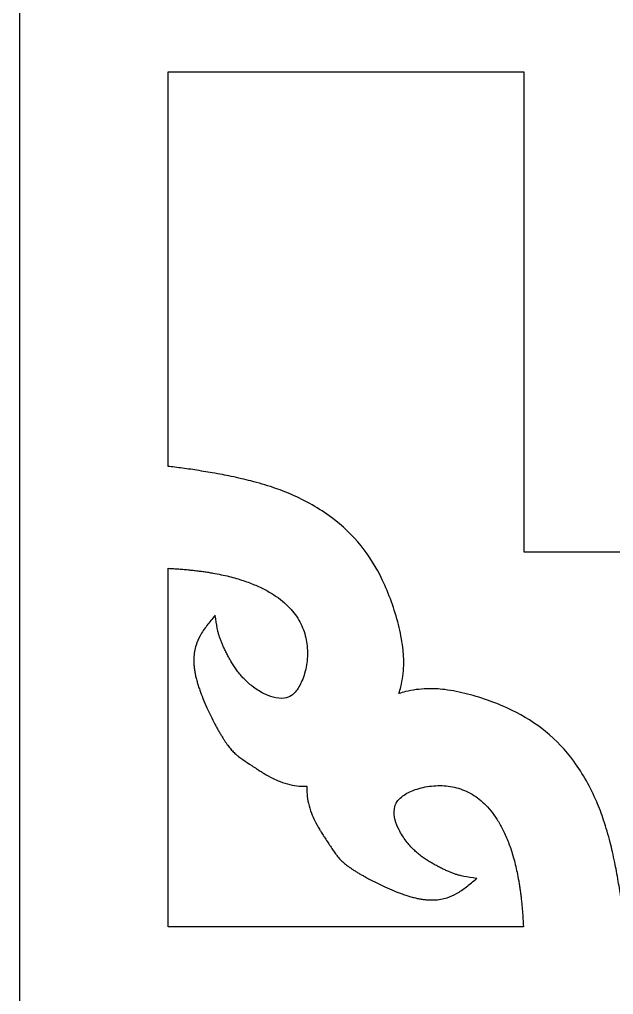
# Model space of a CAD drawing. Header units: centimetres. Extents: x -10 to 9.2, y -12 to 12.7.
# Drawn here: x -10.011 to -8.161, y -2.689 to 0.348 of the extents above; entities that cross this region are included whole.
import ezdxf

# ---------------------------------------------------------------- set-up
doc = ezdxf.new("R2010")
doc.units = ezdxf.units.CM
doc.header["$MEASUREMENT"] = 0
doc.layers.add('layer 1', color=7, linetype='Continuous')

msp = doc.modelspace()

# ---------------------------------------------------------------- linework, layer by layer
at = {"layer": 'layer 1', "color": 177}
for points, knots in [([(-0.8125, 12.67695), (-0.8125, 4.45748), (-0.8125, -3.76202), (-0.8125, -11.9815), (-0.8125, -11.9815), (-3.87863, -11.9815), (-6.94479, -11.9815), (-10.01093, -11.9815), (-10.01093, -11.9815), (-10.01093, -3.76202), (-10.01093, 4.45748), (-10.01093, 12.67695), (-10.01093, 12.67695), (-6.94479, 12.67695), (-3.87863, 12.67695), (-0.8125, 12.67695)], [0, 0, 0, 0, 0.2, 0.2, 0.2, 0.2, 0.4, 0.4, 0.4, 0.4, 0.6, 0.6, 0.6, 0.6, 1, 1, 1, 1]), ([(-8.82941, -1.75183), (-8.82253, -1.74966), (-8.81553, -1.74772), (-8.80855, -1.74601), (-8.80855, -1.74601), (-8.79773, -1.74338), (-8.78682, -1.74131), (-8.77582, -1.73981), (-8.77582, -1.73981), (-8.76476, -1.7383), (-8.75366, -1.73735), (-8.74252, -1.73698), (-8.74252, -1.73698), (-8.72389, -1.73637), (-8.70529, -1.73728), (-8.68685, -1.7397), (-8.68685, -1.7397), (-8.66301, -1.74282), (-8.63937, -1.74741), (-8.61604, -1.75346), (-8.61604, -1.75346), (-8.56824, -1.76585), (-8.5218, -1.78283), (-8.47724, -1.80423), (-8.47724, -1.80423), (-8.4399, -1.82217), (-8.4049, -1.84437), (-8.3727, -1.87054), (-8.3727, -1.87054), (-8.33961, -1.89743), (-8.31024, -1.92843), (-8.28511, -1.96298), (-8.28511, -1.96298), (-8.25666, -2.00211), (-8.23277, -2.0442), (-8.21381, -2.08878), (-8.21381, -2.08878), (-8.20579, -2.10762), (-8.1985, -2.12678), (-8.19211, -2.14621), (-8.19211, -2.14621), (-8.1845, -2.16914), (-8.17775, -2.19233), (-8.17177, -2.21573), (-8.17177, -2.21573), (-8.16926, -2.22551), (-8.16692, -2.23531), (-8.16466, -2.24515), (-8.16466, -2.24515), (-8.16217, -2.25606), (-8.15979, -2.26702), (-8.15756, -2.278), (-8.15756, -2.278), (-8.15571, -2.28699), (-8.15396, -2.296), (-8.15225, -2.30503), (-8.15225, -2.30503), (-8.15023, -2.31571), (-8.14832, -2.32638), (-8.14649, -2.33708), (-8.14649, -2.33708), (-8.14352, -2.35524), (-8.14059, -2.37341), (-8.13767, -2.39155), (-8.13767, -2.39155), (-8.13634, -2.40027), (-8.13508, -2.40897), (-8.13387, -2.41771), (-8.13387, -2.41771), (-8.13275, -2.42591), (-8.13168, -2.43415), (-8.13065, -2.44242), (-8.13065, -2.44242), (-8.12963, -2.45042), (-8.1287, -2.45841), (-8.12779, -2.46643), (-8.12779, -2.46643), (-8.12735, -2.47059), (-8.1269, -2.47476), (-8.12647, -2.47893), (-8.12647, -2.47893), (-7.75333, -2.47893), (-7.38026, -2.47893), (-7.00715, -2.47893), (-7.00715, -2.47893), (-7.00715, -2.08957), (-7.00715, -1.7002), (-7.00715, -1.31083), (-7.00715, -1.31083), (-7.47876, -1.31083), (-7.9504, -1.31083), (-8.42198, -1.31083), (-8.42198, -1.31083), (-8.42782, -1.31083), (-8.43362, -1.31083), (-8.4394, -1.31083), (-8.4394, -1.31083), (-8.43967, -1.31083), (-8.43994, -1.31083), (-8.44022, -1.31083), (-8.44022, -1.31083), (-8.44022, -1.31056), (-8.44022, -1.31028), (-8.44022, -1.31002), (-8.44022, -1.31002), (-8.44022, -1.30417), (-8.44022, -1.29834), (-8.44022, -1.2925), (-8.44022, -1.2925), (-8.44022, -1.2737), (-8.44022, -1.2549), (-8.44022, -1.23611), (-8.44022, -1.23611), (-8.44022, -1.15814), (-8.44022, -1.08015), (-8.44022, -1.0022), (-8.44022, -1.0022), (-8.44022, -0.60671), (-8.44022, -0.21123), (-8.44022, 0.18426), (-8.44022, 0.18426), (-8.80967, 0.18426), (-9.17908, 0.18426), (-9.5485, 0.18426), (-9.5485, 0.18426), (-9.5485, -0.2253), (-9.5485, -0.63487), (-9.5485, -1.04443), (-9.5485, -1.04443), (-9.54541, -1.04479), (-9.54233, -1.04512), (-9.53921, -1.04546), (-9.53921, -1.04546), (-9.53126, -1.04635), (-9.52331, -1.04732), (-9.51535, -1.04833), (-9.51535, -1.04833), (-9.50719, -1.04935), (-9.49898, -1.05047), (-9.49081, -1.0516), (-9.49081, -1.0516), (-9.48221, -1.0528), (-9.47366, -1.05404), (-9.46507, -1.05536), (-9.46507, -1.05536), (-9.44701, -1.05829), (-9.42898, -1.06128), (-9.41095, -1.06421), (-9.41095, -1.06421), (-9.40025, -1.06609), (-9.3896, -1.06804), (-9.37892, -1.07008), (-9.37892, -1.07008), (-9.36994, -1.07177), (-9.36096, -1.07357), (-9.35205, -1.07542), (-9.35205, -1.07542), (-9.34113, -1.07768), (-9.33029, -1.08005), (-9.31942, -1.08257), (-9.31942, -1.08257), (-9.30965, -1.08483), (-9.29992, -1.08722), (-9.2902, -1.08972), (-9.2902, -1.08972), (-9.26696, -1.09575), (-9.24391, -1.10258), (-9.22116, -1.11021), (-9.22116, -1.11021), (-9.20183, -1.11668), (-9.18283, -1.12397), (-9.16411, -1.13204), (-9.16411, -1.13204), (-9.11984, -1.15116), (-9.07801, -1.17519), (-9.03913, -1.20384), (-9.03913, -1.20384), (-9.00483, -1.22914), (-8.97408, -1.25869), (-8.94731, -1.29204), (-8.94731, -1.29204), (-8.92136, -1.32445), (-8.8993, -1.35968), (-8.88148, -1.39729), (-8.88148, -1.39729), (-8.86019, -1.44216), (-8.84334, -1.48887), (-8.83104, -1.53701), (-8.83104, -1.53701), (-8.82507, -1.56048), (-8.82048, -1.58426), (-8.81739, -1.6083), (-8.81739, -1.6083), (-8.81498, -1.62689), (-8.81407, -1.6456), (-8.81469, -1.66434), (-8.81469, -1.66434), (-8.81504, -1.67554), (-8.81595, -1.68674), (-8.81747, -1.69784), (-8.81747, -1.69784), (-8.81897, -1.70893), (-8.82103, -1.71991), (-8.82362, -1.73079), (-8.82362, -1.73079), (-8.82534, -1.73787), (-8.82725, -1.74488), (-8.82941, -1.75183)], [0, 0, 0, 0, 0.0188679, 0.0188679, 0.0188679, 0.0188679, 0.0377358, 0.0377358, 0.0377358, 0.0377358, 0.0566038, 0.0566038, 0.0566038, 0.0566038, 0.0754717, 0.0754717, 0.0754717, 0.0754717, 0.0943396, 0.0943396, 0.0943396, 0.0943396, 0.1132075, 0.1132075, 0.1132075, 0.1132075, 0.1320755, 0.1320755, 0.1320755, 0.1320755, 0.1509434, 0.1509434, 0.1509434, 0.1509434, 0.1698113, 0.1698113, 0.1698113, 0.1698113, 0.1886792, 0.1886792, 0.1886792, 0.1886792, 0.2075472, 0.2075472, 0.2075472, 0.2075472, 0.2264151, 0.2264151, 0.2264151, 0.2264151, 0.245283, 0.245283, 0.245283, 0.245283, 0.2641509, 0.2641509, 0.2641509, 0.2641509, 0.2830189, 0.2830189, 0.2830189, 0.2830189, 0.3018868, 0.3018868, 0.3018868, 0.3018868, 0.3207547, 0.3207547, 0.3207547, 0.3207547, 0.3396226, 0.3396226, 0.3396226, 0.3396226, 0.3584906, 0.3584906, 0.3584906, 0.3584906, 0.3773585, 0.3773585, 0.3773585, 0.3773585, 0.3962264, 0.3962264, 0.3962264, 0.3962264, 0.4150943, 0.4150943, 0.4150943, 0.4150943, 0.4339623, 0.4339623, 0.4339623, 0.4339623, 0.4528302, 0.4528302, 0.4528302, 0.4528302, 0.4716981, 0.4716981, 0.4716981, 0.4716981, 0.490566, 0.490566, 0.490566, 0.490566, 0.509434, 0.509434, 0.509434, 0.509434, 0.5283019, 0.5283019, 0.5283019, 0.5283019, 0.5471698, 0.5471698, 0.5471698, 0.5471698, 0.5660377, 0.5660377, 0.5660377, 0.5660377, 0.5849057, 0.5849057, 0.5849057, 0.5849057, 0.6037736, 0.6037736, 0.6037736, 0.6037736, 0.6226415, 0.6226415, 0.6226415, 0.6226415, 0.6415094, 0.6415094, 0.6415094, 0.6415094, 0.6603774, 0.6603774, 0.6603774, 0.6603774, 0.6792453, 0.6792453, 0.6792453, 0.6792453, 0.6981132, 0.6981132, 0.6981132, 0.6981132, 0.7169811, 0.7169811, 0.7169811, 0.7169811, 0.7358491, 0.7358491, 0.7358491, 0.7358491, 0.754717, 0.754717, 0.754717, 0.754717, 0.7735849, 0.7735849, 0.7735849, 0.7735849, 0.7924528, 0.7924528, 0.7924528, 0.7924528, 0.8113208, 0.8113208, 0.8113208, 0.8113208, 0.8301887, 0.8301887, 0.8301887, 0.8301887, 0.8490566, 0.8490566, 0.8490566, 0.8490566, 0.8679245, 0.8679245, 0.8679245, 0.8679245, 0.8867925, 0.8867925, 0.8867925, 0.8867925, 0.9056604, 0.9056604, 0.9056604, 0.9056604, 0.9245283, 0.9245283, 0.9245283, 0.9245283, 0.9433962, 0.9433962, 0.9433962, 0.9433962, 0.9622642, 0.9622642, 0.9622642, 0.9622642, 1, 1, 1, 1]), ([(-9.11604, -2.0404), (-9.12426, -2.04088), (-9.13243, -2.0408), (-9.14063, -2.04012), (-9.14063, -2.04012), (-9.15023, -2.03931), (-9.15972, -2.03777), (-9.16913, -2.0355), (-9.16913, -2.0355), (-9.17954, -2.03298), (-9.18979, -2.02973), (-9.19981, -2.02583), (-9.19981, -2.02583), (-9.2077, -2.02275), (-9.2154, -2.01932), (-9.22293, -2.01553), (-9.22293, -2.01553), (-9.23195, -2.01102), (-9.24077, -2.00616), (-9.24942, -2.00099), (-9.24942, -2.00099), (-9.25257, -1.9991), (-9.25576, -1.99716), (-9.25888, -1.9952), (-9.25888, -1.9952), (-9.26267, -1.99281), (-9.26642, -1.99038), (-9.27018, -1.98793), (-9.27018, -1.98793), (-9.27105, -1.98736), (-9.2719, -1.98679), (-9.27277, -1.98621), (-9.27277, -1.98621), (-9.27779, -1.98286), (-9.28282, -1.9795), (-9.28785, -1.97614), (-9.28785, -1.97614), (-9.29701, -1.97002), (-9.30618, -1.96391), (-9.31535, -1.95778), (-9.31535, -1.95778), (-9.31986, -1.95469), (-9.32431, -1.95148), (-9.32866, -1.94816), (-9.32866, -1.94816), (-9.33181, -1.94574), (-9.33486, -1.94321), (-9.33786, -1.9406), (-9.33786, -1.9406), (-9.34138, -1.93746), (-9.34475, -1.93417), (-9.34802, -1.93074), (-9.34802, -1.93074), (-9.35145, -1.92706), (-9.35472, -1.92326), (-9.35783, -1.9193), (-9.35783, -1.9193), (-9.35947, -1.91726), (-9.36105, -1.91518), (-9.36259, -1.91309), (-9.36259, -1.91309), (-9.36435, -1.91067), (-9.36605, -1.90823), (-9.36776, -1.90577), (-9.36776, -1.90577), (-9.3694, -1.90335), (-9.37106, -1.90092), (-9.37262, -1.89843), (-9.37262, -1.89843), (-9.37457, -1.89548), (-9.37643, -1.8925), (-9.37826, -1.88949), (-9.37826, -1.88949), (-9.38016, -1.88644), (-9.38199, -1.88337), (-9.38386, -1.88029), (-9.38386, -1.88029), (-9.38589, -1.87684), (-9.38789, -1.87338), (-9.38987, -1.86989), (-9.38987, -1.86989), (-9.39194, -1.86625), (-9.394, -1.8626), (-9.39603, -1.85891), (-9.39603, -1.85891), (-9.39815, -1.85507), (-9.40021, -1.8512), (-9.40228, -1.84731), (-9.40228, -1.84731), (-9.40684, -1.83879), (-9.41123, -1.83017), (-9.41549, -1.82151), (-9.41549, -1.82151), (-9.41962, -1.81309), (-9.42365, -1.80461), (-9.42749, -1.79606), (-9.42749, -1.79606), (-9.43187, -1.78641), (-9.43605, -1.77669), (-9.43997, -1.7669), (-9.43997, -1.7669), (-9.4434, -1.75842), (-9.44662, -1.7499), (-9.44966, -1.74128), (-9.44966, -1.74128), (-9.4513, -1.73656), (-9.45291, -1.73182), (-9.45439, -1.72708), (-9.45439, -1.72708), (-9.45575, -1.72282), (-9.45703, -1.71853), (-9.45826, -1.71423), (-9.45826, -1.71423), (-9.45955, -1.70964), (-9.46074, -1.70505), (-9.46184, -1.70041), (-9.46184, -1.70041), (-9.4628, -1.69637), (-9.46366, -1.6923), (-9.46447, -1.6882), (-9.46447, -1.6882), (-9.46523, -1.68404), (-9.46589, -1.67985), (-9.46645, -1.67566), (-9.46645, -1.67566), (-9.46702, -1.67171), (-9.46739, -1.66776), (-9.46769, -1.66377), (-9.46769, -1.66377), (-9.46799, -1.65994), (-9.46815, -1.65609), (-9.46823, -1.65223), (-9.46823, -1.65223), (-9.46828, -1.64854), (-9.46823, -1.64487), (-9.46805, -1.64119), (-9.46805, -1.64119), (-9.46773, -1.63428), (-9.46697, -1.62743), (-9.46579, -1.62063), (-9.46579, -1.62063), (-9.46469, -1.61404), (-9.46312, -1.60755), (-9.46113, -1.60116), (-9.46113, -1.60116), (-9.45796, -1.59099), (-9.45377, -1.58121), (-9.4486, -1.5719), (-9.4486, -1.5719), (-9.44237, -1.56069), (-9.43524, -1.55007), (-9.42724, -1.54005), (-9.42724, -1.54005), (-9.41916, -1.52988), (-9.41102, -1.5197), (-9.40292, -1.50951), (-9.40292, -1.50951), (-9.40254, -1.50905), (-9.40216, -1.50857), (-9.40178, -1.50809), (-9.40178, -1.50809), (-9.40167, -1.50868), (-9.40158, -1.50929), (-9.40149, -1.5099), (-9.40149, -1.5099), (-9.39935, -1.52277), (-9.39724, -1.53561), (-9.39508, -1.54849), (-9.39508, -1.54849), (-9.39462, -1.55127), (-9.39409, -1.55401), (-9.39345, -1.55675), (-9.39345, -1.55675), (-9.39274, -1.55993), (-9.39192, -1.56308), (-9.39102, -1.56619), (-9.39102, -1.56619), (-9.39016, -1.5693), (-9.38919, -1.57237), (-9.38819, -1.5754), (-9.38819, -1.5754), (-9.38697, -1.57892), (-9.38573, -1.58241), (-9.38438, -1.58587), (-9.38438, -1.58587), (-9.3831, -1.58928), (-9.38176, -1.59264), (-9.38033, -1.59599), (-9.38033, -1.59599), (-9.3787, -1.59983), (-9.377, -1.60369), (-9.37526, -1.60749), (-9.37526, -1.60749), (-9.37356, -1.61118), (-9.37182, -1.61483), (-9.37004, -1.61847), (-9.37004, -1.61847), (-9.368, -1.62267), (-9.36587, -1.62685), (-9.36373, -1.63101), (-9.36373, -1.63101), (-9.36133, -1.63564), (-9.35886, -1.64023), (-9.35631, -1.6448), (-9.35631, -1.6448), (-9.3543, -1.64851), (-9.35214, -1.65217), (-9.34998, -1.65582), (-9.34998, -1.65582), (-9.34728, -1.66031), (-9.34447, -1.66475), (-9.34154, -1.66911), (-9.34154, -1.66911), (-9.3389, -1.6731), (-9.33615, -1.67701), (-9.33329, -1.68084), (-9.33329, -1.68084), (-9.33007, -1.68522), (-9.32665, -1.68952), (-9.32315, -1.69369), (-9.32315, -1.69369), (-9.31975, -1.6977), (-9.31624, -1.70161), (-9.31257, -1.7054), (-9.31257, -1.7054), (-9.30853, -1.70958), (-9.30436, -1.71364), (-9.30003, -1.71754), (-9.30003, -1.71754), (-9.29569, -1.72145), (-9.2912, -1.72521), (-9.28657, -1.7288), (-9.28657, -1.7288), (-9.27541, -1.73746), (-9.26357, -1.74512), (-9.25109, -1.75171), (-9.25109, -1.75171), (-9.24153, -1.75676), (-9.23147, -1.76074), (-9.22103, -1.76359), (-9.22103, -1.76359), (-9.20967, -1.76671), (-9.19792, -1.7676), (-9.18624, -1.76619), (-9.18624, -1.76619), (-9.1781, -1.76523), (-9.17048, -1.7623), (-9.16375, -1.75758), (-9.16375, -1.75758), (-9.15978, -1.75481), (-9.15615, -1.75156), (-9.15293, -1.7479), (-9.15293, -1.7479), (-9.14835, -1.74275), (-9.14428, -1.73718), (-9.14074, -1.73126), (-9.14074, -1.73126), (-9.13719, -1.7253), (-9.13404, -1.71909), (-9.13135, -1.71269), (-9.13135, -1.71269), (-9.1281, -1.70495), (-9.12536, -1.69704), (-9.12312, -1.68898), (-9.12312, -1.68898), (-9.11827, -1.67173), (-9.11541, -1.65407), (-9.11459, -1.63616), (-9.11459, -1.63616), (-9.11377, -1.61885), (-9.11492, -1.60154), (-9.11815, -1.5845), (-9.11815, -1.5845), (-9.12136, -1.56722), (-9.12693, -1.55059), (-9.13472, -1.53485), (-9.13472, -1.53485), (-9.14286, -1.51852), (-9.15306, -1.50341), (-9.16518, -1.48982), (-9.16518, -1.48982), (-9.17167, -1.48258), (-9.17856, -1.47574), (-9.18589, -1.46938), (-9.18589, -1.46938), (-9.1941, -1.46223), (-9.2027, -1.45557), (-9.21163, -1.44942), (-9.21163, -1.44942), (-9.21625, -1.44624), (-9.22097, -1.4432), (-9.22574, -1.44028), (-9.22574, -1.44028), (-9.23083, -1.43715), (-9.23601, -1.43413), (-9.24131, -1.43128), (-9.24131, -1.43128), (-9.24666, -1.42835), (-9.25207, -1.42557), (-9.25754, -1.42291), (-9.25754, -1.42291), (-9.26346, -1.42006), (-9.26942, -1.41731), (-9.27543, -1.41471), (-9.27543, -1.41471), (-9.28164, -1.41206), (-9.28787, -1.40951), (-9.29419, -1.40711), (-9.29419, -1.40711), (-9.30084, -1.40458), (-9.30751, -1.40218), (-9.31428, -1.39995), (-9.31428, -1.39995), (-9.32127, -1.39759), (-9.32835, -1.3954), (-9.33547, -1.39334), (-9.33547, -1.39334), (-9.34311, -1.39112), (-9.35074, -1.38907), (-9.35849, -1.38716), (-9.35849, -1.38716), (-9.36648, -1.38515), (-9.37449, -1.3833), (-9.38253, -1.38162), (-9.38253, -1.38162), (-9.39134, -1.37978), (-9.40011, -1.37809), (-9.40892, -1.37653), (-9.40892, -1.37653), (-9.41346, -1.37576), (-9.41802, -1.37498), (-9.42253, -1.37429), (-9.42253, -1.37429), (-9.42725, -1.37351), (-9.43201, -1.37282), (-9.43681, -1.37213), (-9.43681, -1.37213), (-9.44161, -1.37145), (-9.44644, -1.37078), (-9.45125, -1.37018), (-9.45125, -1.37018), (-9.45633, -1.36953), (-9.46141, -1.3689), (-9.4665, -1.36834), (-9.4665, -1.36834), (-9.47166, -1.36776), (-9.47681, -1.36721), (-9.48196, -1.36671), (-9.48196, -1.36671), (-9.48735, -1.36616), (-9.49275, -1.36565), (-9.49816, -1.36522), (-9.49816, -1.36522), (-9.50368, -1.36474), (-9.50914, -1.36431), (-9.51465, -1.3639), (-9.51465, -1.3639), (-9.52043, -1.36348), (-9.52617, -1.3631), (-9.53195, -1.36276), (-9.53195, -1.36276), (-9.53746, -1.36242), (-9.543, -1.36212), (-9.5485, -1.36185), (-9.5485, -1.36185), (-9.5485, -1.73423), (-9.5485, -2.10657), (-9.5485, -2.47893), (-9.5485, -2.47893), (-9.17962, -2.47893), (-8.81076, -2.47893), (-8.44193, -2.47893), (-8.44193, -2.47893), (-8.44194, -2.47821), (-8.44199, -2.47749), (-8.44201, -2.47674), (-8.44201, -2.47674), (-8.4423, -2.47086), (-8.4426, -2.46497), (-8.44297, -2.45912), (-8.44297, -2.45912), (-8.44334, -2.4533), (-8.44371, -2.44749), (-8.44411, -2.44168), (-8.44411, -2.44168), (-8.44448, -2.43615), (-8.44493, -2.43063), (-8.44539, -2.42511), (-8.44539, -2.42511), (-8.44588, -2.41967), (-8.44634, -2.41422), (-8.44687, -2.40877), (-8.44687, -2.40877), (-8.44739, -2.40358), (-8.44793, -2.3984), (-8.44851, -2.3932), (-8.44851, -2.3932), (-8.44909, -2.3881), (-8.44968, -2.38299), (-8.45032, -2.37789), (-8.45032, -2.37789), (-8.45093, -2.37301), (-8.4516, -2.36816), (-8.45226, -2.36329), (-8.45226, -2.36329), (-8.45293, -2.35851), (-8.45363, -2.35372), (-8.45441, -2.34895), (-8.45441, -2.34895), (-8.45512, -2.34437), (-8.45585, -2.33982), (-8.45665, -2.33527), (-8.45665, -2.33527), (-8.45817, -2.32638), (-8.45987, -2.31754), (-8.46168, -2.30869), (-8.46168, -2.30869), (-8.46338, -2.30059), (-8.4652, -2.2925), (-8.46719, -2.28446), (-8.46719, -2.28446), (-8.46909, -2.27671), (-8.47115, -2.26897), (-8.47335, -2.2613), (-8.47335, -2.2613), (-8.47537, -2.25412), (-8.47757, -2.24701), (-8.47991, -2.23995), (-8.47991, -2.23995), (-8.48211, -2.23315), (-8.4845, -2.22642), (-8.48703, -2.21974), (-8.48703, -2.21974), (-8.48941, -2.2134), (-8.49191, -2.20709), (-8.49458, -2.20086), (-8.49458, -2.20086), (-8.49714, -2.1948), (-8.49984, -2.1888), (-8.50269, -2.18286), (-8.50269, -2.18286), (-8.50535, -2.17734), (-8.50813, -2.17188), (-8.51103, -2.1665), (-8.51103, -2.1665), (-8.51386, -2.16119), (-8.51686, -2.15596), (-8.51996, -2.1508), (-8.51996, -2.1508), (-8.52286, -2.14601), (-8.5259, -2.14128), (-8.52905, -2.13664), (-8.52905, -2.13664), (-8.53514, -2.12763), (-8.54179, -2.11896), (-8.54888, -2.1107), (-8.54888, -2.1107), (-8.55521, -2.10335), (-8.56196, -2.09637), (-8.56915, -2.08988), (-8.56915, -2.08988), (-8.58268, -2.07766), (-8.59766, -2.06739), (-8.61391, -2.05921), (-8.61391, -2.05921), (-8.6295, -2.05135), (-8.64606, -2.04576), (-8.66322, -2.04249), (-8.66322, -2.04249), (-8.68014, -2.03928), (-8.69733, -2.03808), (-8.71454, -2.0389), (-8.71454, -2.0389), (-8.73229, -2.03976), (-8.74986, -2.04263), (-8.76698, -2.04751), (-8.76698, -2.04751), (-8.77502, -2.04978), (-8.78285, -2.05254), (-8.79053, -2.0558), (-8.79053, -2.0558), (-8.79691, -2.0585), (-8.80305, -2.06165), (-8.80898, -2.06526), (-8.80898, -2.06526), (-8.81487, -2.06882), (-8.82038, -2.07293), (-8.82553, -2.07752), (-8.82553, -2.07752), (-8.82914, -2.08077), (-8.83237, -2.08442), (-8.83515, -2.08841), (-8.83515, -2.08841), (-8.83983, -2.09518), (-8.84273, -2.10286), (-8.84369, -2.11104), (-8.84369, -2.11104), (-8.84508, -2.12281), (-8.84417, -2.13465), (-8.8411, -2.14609), (-8.8411, -2.14609), (-8.83827, -2.15659), (-8.83432, -2.16672), (-8.82929, -2.17635), (-8.82929, -2.17635), (-8.82274, -2.18889), (-8.81513, -2.20085), (-8.80653, -2.21207), (-8.80653, -2.21207), (-8.80296, -2.21672), (-8.79924, -2.22125), (-8.79534, -2.22562), (-8.79534, -2.22562), (-8.7915, -2.23), (-8.78747, -2.23421), (-8.78329, -2.23825), (-8.78329, -2.23825), (-8.77954, -2.24193), (-8.77566, -2.24546), (-8.77168, -2.24889), (-8.77168, -2.24889), (-8.76752, -2.25244), (-8.76325, -2.25584), (-8.75891, -2.25912), (-8.75891, -2.25912), (-8.75509, -2.262), (-8.7512, -2.26476), (-8.74729, -2.26742), (-8.74729, -2.26742), (-8.74292, -2.27037), (-8.73849, -2.27318), (-8.73405, -2.27591), (-8.73405, -2.27591), (-8.73046, -2.2781), (-8.72679, -2.28023), (-8.72309, -2.28231), (-8.72309, -2.28231), (-8.71858, -2.28485), (-8.714, -2.28733), (-8.7094, -2.28976), (-8.7094, -2.28976), (-8.70528, -2.29192), (-8.70114, -2.29404), (-8.69697, -2.2961), (-8.69697, -2.2961), (-8.69332, -2.29792), (-8.68971, -2.29965), (-8.68604, -2.30137), (-8.68604, -2.30137), (-8.68225, -2.30312), (-8.67848, -2.30483), (-8.67462, -2.30646), (-8.67462, -2.30646), (-8.67131, -2.30789), (-8.66796, -2.30926), (-8.66459, -2.31057), (-8.66459, -2.31057), (-8.66116, -2.3119), (-8.6577, -2.31317), (-8.65419, -2.31436), (-8.65419, -2.31436), (-8.65115, -2.31539), (-8.64813, -2.31635), (-8.64505, -2.31724), (-8.64505, -2.31724), (-8.64192, -2.31814), (-8.63879, -2.31895), (-8.63565, -2.31967), (-8.63565, -2.31967), (-8.63295, -2.32032), (-8.6302, -2.32087), (-8.62743, -2.32132), (-8.62743, -2.32132), (-8.61468, -2.32346), (-8.6019, -2.32562), (-8.58911, -2.32778), (-8.58911, -2.32778), (-8.58851, -2.32788), (-8.58791, -2.32798), (-8.58733, -2.32808), (-8.58733, -2.32808), (-8.58779, -2.32844), (-8.58824, -2.32883), (-8.58873, -2.32922), (-8.58873, -2.32922), (-8.59884, -2.33739), (-8.60894, -2.34554), (-8.61906, -2.3537), (-8.61906, -2.3537), (-8.629, -2.36174), (-8.63955, -2.36891), (-8.65068, -2.37519), (-8.65068, -2.37519), (-8.65994, -2.38042), (-8.66965, -2.38463), (-8.67977, -2.38781), (-8.67977, -2.38781), (-8.6861, -2.3898), (-8.69256, -2.39137), (-8.69908, -2.39251), (-8.69908, -2.39251), (-8.70586, -2.39371), (-8.71267, -2.39445), (-8.7195, -2.3948), (-8.7195, -2.3948), (-8.72316, -2.39496), (-8.72682, -2.39501), (-8.73048, -2.39496), (-8.73048, -2.39496), (-8.73435, -2.3949), (-8.73816, -2.39472), (-8.74199, -2.39443), (-8.74199, -2.39443), (-8.74592, -2.39414), (-8.74984, -2.39371), (-8.75376, -2.39319), (-8.75376, -2.39319), (-8.75793, -2.39262), (-8.7621, -2.39193), (-8.76623, -2.39115), (-8.76623, -2.39115), (-8.77027, -2.39038), (-8.77431, -2.3895), (-8.77836, -2.38853), (-8.77836, -2.38853), (-8.78293, -2.38742), (-8.78753, -2.38621), (-8.7921, -2.38492), (-8.7921, -2.38492), (-8.79636, -2.38369), (-8.80061, -2.38241), (-8.80485, -2.38105), (-8.80485, -2.38105), (-8.80955, -2.37953), (-8.81427, -2.37793), (-8.81896, -2.37626), (-8.81896, -2.37626), (-8.82747, -2.37322), (-8.836, -2.36997), (-8.84438, -2.36653), (-8.84438, -2.36653), (-8.85411, -2.36253), (-8.86376, -2.35833), (-8.87335, -2.35396), (-8.87335, -2.35396), (-8.88185, -2.35005), (-8.89025, -2.34602), (-8.89861, -2.34185), (-8.89861, -2.34185), (-8.90721, -2.33756), (-8.91579, -2.33315), (-8.92428, -2.32859), (-8.92428, -2.32859), (-8.92814, -2.32651), (-8.93196, -2.32439), (-8.9358, -2.32227), (-8.9358, -2.32227), (-8.93944, -2.32024), (-8.94306, -2.31817), (-8.94669, -2.31609), (-8.94669, -2.31609), (-8.95014, -2.31407), (-8.95357, -2.31207), (-8.95701, -2.31), (-8.95701, -2.31), (-8.96007, -2.30817), (-8.96313, -2.3063), (-8.96618, -2.30441), (-8.96618, -2.30441), (-8.96914, -2.30253), (-8.9721, -2.30064), (-8.97505, -2.2987), (-8.97505, -2.2987), (-8.97747, -2.29712), (-8.97993, -2.29548), (-8.98235, -2.29381), (-8.98235, -2.29381), (-8.98477, -2.29212), (-8.98717, -2.29039), (-8.98956, -2.2886), (-8.98956, -2.2886), (-8.99166, -2.28706), (-8.99375, -2.28545), (-8.99577, -2.28384), (-8.99577, -2.28384), (-8.9997, -2.2807), (-9.00348, -2.27738), (-9.00712, -2.2739), (-9.00712, -2.2739), (-9.01056, -2.27067), (-9.0138, -2.26726), (-9.01691, -2.2637), (-9.01691, -2.2637), (-9.01953, -2.26069), (-9.02203, -2.25761), (-9.02442, -2.25444), (-9.02442, -2.25444), (-9.02767, -2.25012), (-9.03078, -2.24573), (-9.03383, -2.24126), (-9.03383, -2.24126), (-9.03997, -2.23195), (-9.0461, -2.22267), (-9.05221, -2.21335), (-9.05221, -2.21335), (-9.05557, -2.20832), (-9.05887, -2.20328), (-9.06219, -2.19822), (-9.06219, -2.19822), (-9.06276, -2.19736), (-9.06332, -2.1965), (-9.06389, -2.19561), (-9.06389, -2.19561), (-9.06636, -2.19182), (-9.06876, -2.18802), (-9.07116, -2.18419), (-9.07116, -2.18419), (-9.0731, -2.18104), (-9.07503, -2.17786), (-9.07691, -2.17468), (-9.07691, -2.17468), (-9.08209, -2.16598), (-9.08688, -2.15709), (-9.09134, -2.14803), (-9.09134, -2.14803), (-9.09509, -2.14043), (-9.09854, -2.13266), (-9.10157, -2.12474), (-9.10157, -2.12474), (-9.10547, -2.11464), (-9.10869, -2.10434), (-9.11119, -2.0938), (-9.11119, -2.0938), (-9.11342, -2.08437), (-9.11496, -2.07481), (-9.11574, -2.06513), (-9.11574, -2.06513), (-9.11642, -2.05689), (-9.11654, -2.04865), (-9.11604, -2.0404)], [0, 0, 0, 0, 0.0053763, 0.0053763, 0.0053763, 0.0053763, 0.0107527, 0.0107527, 0.0107527, 0.0107527, 0.016129, 0.016129, 0.016129, 0.016129, 0.0215054, 0.0215054, 0.0215054, 0.0215054, 0.0268817, 0.0268817, 0.0268817, 0.0268817, 0.0322581, 0.0322581, 0.0322581, 0.0322581, 0.0376344, 0.0376344, 0.0376344, 0.0376344, 0.0430108, 0.0430108, 0.0430108, 0.0430108, 0.0483871, 0.0483871, 0.0483871, 0.0483871, 0.0537634, 0.0537634, 0.0537634, 0.0537634, 0.0591398, 0.0591398, 0.0591398, 0.0591398, 0.0645161, 0.0645161, 0.0645161, 0.0645161, 0.0698925, 0.0698925, 0.0698925, 0.0698925, 0.0752688, 0.0752688, 0.0752688, 0.0752688, 0.0806452, 0.0806452, 0.0806452, 0.0806452, 0.0860215, 0.0860215, 0.0860215, 0.0860215, 0.0913978, 0.0913978, 0.0913978, 0.0913978, 0.0967742, 0.0967742, 0.0967742, 0.0967742, 0.1021505, 0.1021505, 0.1021505, 0.1021505, 0.1075269, 0.1075269, 0.1075269, 0.1075269, 0.1129032, 0.1129032, 0.1129032, 0.1129032, 0.1182796, 0.1182796, 0.1182796, 0.1182796, 0.1236559, 0.1236559, 0.1236559, 0.1236559, 0.1290323, 0.1290323, 0.1290323, 0.1290323, 0.1344086, 0.1344086, 0.1344086, 0.1344086, 0.1397849, 0.1397849, 0.1397849, 0.1397849, 0.1451613, 0.1451613, 0.1451613, 0.1451613, 0.1505376, 0.1505376, 0.1505376, 0.1505376, 0.155914, 0.155914, 0.155914, 0.155914, 0.1612903, 0.1612903, 0.1612903, 0.1612903, 0.1666667, 0.1666667, 0.1666667, 0.1666667, 0.172043, 0.172043, 0.172043, 0.172043, 0.1774194, 0.1774194, 0.1774194, 0.1774194, 0.1827957, 0.1827957, 0.1827957, 0.1827957, 0.188172, 0.188172, 0.188172, 0.188172, 0.1935484, 0.1935484, 0.1935484, 0.1935484, 0.1989247, 0.1989247, 0.1989247, 0.1989247, 0.2043011, 0.2043011, 0.2043011, 0.2043011, 0.2096774, 0.2096774, 0.2096774, 0.2096774, 0.2150538, 0.2150538, 0.2150538, 0.2150538, 0.2204301, 0.2204301, 0.2204301, 0.2204301, 0.2258065, 0.2258065, 0.2258065, 0.2258065, 0.2311828, 0.2311828, 0.2311828, 0.2311828, 0.2365591, 0.2365591, 0.2365591, 0.2365591, 0.2419355, 0.2419355, 0.2419355, 0.2419355, 0.2473118, 0.2473118, 0.2473118, 0.2473118, 0.2526882, 0.2526882, 0.2526882, 0.2526882, 0.2580645, 0.2580645, 0.2580645, 0.2580645, 0.2634409, 0.2634409, 0.2634409, 0.2634409, 0.2688172, 0.2688172, 0.2688172, 0.2688172, 0.2741935, 0.2741935, 0.2741935, 0.2741935, 0.2795699, 0.2795699, 0.2795699, 0.2795699, 0.2849462, 0.2849462, 0.2849462, 0.2849462, 0.2903226, 0.2903226, 0.2903226, 0.2903226, 0.2956989, 0.2956989, 0.2956989, 0.2956989, 0.3010753, 0.3010753, 0.3010753, 0.3010753, 0.3064516, 0.3064516, 0.3064516, 0.3064516, 0.311828, 0.311828, 0.311828, 0.311828, 0.3172043, 0.3172043, 0.3172043, 0.3172043, 0.3225806, 0.3225806, 0.3225806, 0.3225806, 0.327957, 0.327957, 0.327957, 0.327957, 0.3333333, 0.3333333, 0.3333333, 0.3333333, 0.3387097, 0.3387097, 0.3387097, 0.3387097, 0.344086, 0.344086, 0.344086, 0.344086, 0.3494624, 0.3494624, 0.3494624, 0.3494624, 0.3548387, 0.3548387, 0.3548387, 0.3548387, 0.3602151, 0.3602151, 0.3602151, 0.3602151, 0.3655914, 0.3655914, 0.3655914, 0.3655914, 0.3709677, 0.3709677, 0.3709677, 0.3709677, 0.3763441, 0.3763441, 0.3763441, 0.3763441, 0.3817204, 0.3817204, 0.3817204, 0.3817204, 0.3870968, 0.3870968, 0.3870968, 0.3870968, 0.3924731, 0.3924731, 0.3924731, 0.3924731, 0.3978495, 0.3978495, 0.3978495, 0.3978495, 0.4032258, 0.4032258, 0.4032258, 0.4032258, 0.4086022, 0.4086022, 0.4086022, 0.4086022, 0.4139785, 0.4139785, 0.4139785, 0.4139785, 0.4193548, 0.4193548, 0.4193548, 0.4193548, 0.4247312, 0.4247312, 0.4247312, 0.4247312, 0.4301075, 0.4301075, 0.4301075, 0.4301075, 0.4354839, 0.4354839, 0.4354839, 0.4354839, 0.4408602, 0.4408602, 0.4408602, 0.4408602, 0.4462366, 0.4462366, 0.4462366, 0.4462366, 0.4516129, 0.4516129, 0.4516129, 0.4516129, 0.4569892, 0.4569892, 0.4569892, 0.4569892, 0.4623656, 0.4623656, 0.4623656, 0.4623656, 0.4677419, 0.4677419, 0.4677419, 0.4677419, 0.4731183, 0.4731183, 0.4731183, 0.4731183, 0.4784946, 0.4784946, 0.4784946, 0.4784946, 0.483871, 0.483871, 0.483871, 0.483871, 0.4892473, 0.4892473, 0.4892473, 0.4892473, 0.4946237, 0.4946237, 0.4946237, 0.4946237, 0.5, 0.5, 0.5, 0.5, 0.5053763, 0.5053763, 0.5053763, 0.5053763, 0.5107527, 0.5107527, 0.5107527, 0.5107527, 0.516129, 0.516129, 0.516129, 0.516129, 0.5215054, 0.5215054, 0.5215054, 0.5215054, 0.5268817, 0.5268817, 0.5268817, 0.5268817, 0.5322581, 0.5322581, 0.5322581, 0.5322581, 0.5376344, 0.5376344, 0.5376344, 0.5376344, 0.5430108, 0.5430108, 0.5430108, 0.5430108, 0.5483871, 0.5483871, 0.5483871, 0.5483871, 0.5537634, 0.5537634, 0.5537634, 0.5537634, 0.5591398, 0.5591398, 0.5591398, 0.5591398, 0.5645161, 0.5645161, 0.5645161, 0.5645161, 0.5698925, 0.5698925, 0.5698925, 0.5698925, 0.5752688, 0.5752688, 0.5752688, 0.5752688, 0.5806452, 0.5806452, 0.5806452, 0.5806452, 0.5860215, 0.5860215, 0.5860215, 0.5860215, 0.5913978, 0.5913978, 0.5913978, 0.5913978, 0.5967742, 0.5967742, 0.5967742, 0.5967742, 0.6021505, 0.6021505, 0.6021505, 0.6021505, 0.6075269, 0.6075269, 0.6075269, 0.6075269, 0.6129032, 0.6129032, 0.6129032, 0.6129032, 0.6182796, 0.6182796, 0.6182796, 0.6182796, 0.6236559, 0.6236559, 0.6236559, 0.6236559, 0.6290323, 0.6290323, 0.6290323, 0.6290323, 0.6344086, 0.6344086, 0.6344086, 0.6344086, 0.6397849, 0.6397849, 0.6397849, 0.6397849, 0.6451613, 0.6451613, 0.6451613, 0.6451613, 0.6505376, 0.6505376, 0.6505376, 0.6505376, 0.655914, 0.655914, 0.655914, 0.655914, 0.6612903, 0.6612903, 0.6612903, 0.6612903, 0.6666667, 0.6666667, 0.6666667, 0.6666667, 0.672043, 0.672043, 0.672043, 0.672043, 0.6774194, 0.6774194, 0.6774194, 0.6774194, 0.6827957, 0.6827957, 0.6827957, 0.6827957, 0.688172, 0.688172, 0.688172, 0.688172, 0.6935484, 0.6935484, 0.6935484, 0.6935484, 0.6989247, 0.6989247, 0.6989247, 0.6989247, 0.7043011, 0.7043011, 0.7043011, 0.7043011, 0.7096774, 0.7096774, 0.7096774, 0.7096774, 0.7150538, 0.7150538, 0.7150538, 0.7150538, 0.7204301, 0.7204301, 0.7204301, 0.7204301, 0.7258065, 0.7258065, 0.7258065, 0.7258065, 0.7311828, 0.7311828, 0.7311828, 0.7311828, 0.7365591, 0.7365591, 0.7365591, 0.7365591, 0.7419355, 0.7419355, 0.7419355, 0.7419355, 0.7473118, 0.7473118, 0.7473118, 0.7473118, 0.7526882, 0.7526882, 0.7526882, 0.7526882, 0.7580645, 0.7580645, 0.7580645, 0.7580645, 0.7634409, 0.7634409, 0.7634409, 0.7634409, 0.7688172, 0.7688172, 0.7688172, 0.7688172, 0.7741935, 0.7741935, 0.7741935, 0.7741935, 0.7795699, 0.7795699, 0.7795699, 0.7795699, 0.7849462, 0.7849462, 0.7849462, 0.7849462, 0.7903226, 0.7903226, 0.7903226, 0.7903226, 0.7956989, 0.7956989, 0.7956989, 0.7956989, 0.8010753, 0.8010753, 0.8010753, 0.8010753, 0.8064516, 0.8064516, 0.8064516, 0.8064516, 0.811828, 0.811828, 0.811828, 0.811828, 0.8172043, 0.8172043, 0.8172043, 0.8172043, 0.8225806, 0.8225806, 0.8225806, 0.8225806, 0.827957, 0.827957, 0.827957, 0.827957, 0.8333333, 0.8333333, 0.8333333, 0.8333333, 0.8387097, 0.8387097, 0.8387097, 0.8387097, 0.844086, 0.844086, 0.844086, 0.844086, 0.8494624, 0.8494624, 0.8494624, 0.8494624, 0.8548387, 0.8548387, 0.8548387, 0.8548387, 0.8602151, 0.8602151, 0.8602151, 0.8602151, 0.8655914, 0.8655914, 0.8655914, 0.8655914, 0.8709677, 0.8709677, 0.8709677, 0.8709677, 0.8763441, 0.8763441, 0.8763441, 0.8763441, 0.8817204, 0.8817204, 0.8817204, 0.8817204, 0.8870968, 0.8870968, 0.8870968, 0.8870968, 0.8924731, 0.8924731, 0.8924731, 0.8924731, 0.8978495, 0.8978495, 0.8978495, 0.8978495, 0.9032258, 0.9032258, 0.9032258, 0.9032258, 0.9086022, 0.9086022, 0.9086022, 0.9086022, 0.9139785, 0.9139785, 0.9139785, 0.9139785, 0.9193548, 0.9193548, 0.9193548, 0.9193548, 0.9247312, 0.9247312, 0.9247312, 0.9247312, 0.9301075, 0.9301075, 0.9301075, 0.9301075, 0.9354839, 0.9354839, 0.9354839, 0.9354839, 0.9408602, 0.9408602, 0.9408602, 0.9408602, 0.9462366, 0.9462366, 0.9462366, 0.9462366, 0.9516129, 0.9516129, 0.9516129, 0.9516129, 0.9569892, 0.9569892, 0.9569892, 0.9569892, 0.9623656, 0.9623656, 0.9623656, 0.9623656, 0.9677419, 0.9677419, 0.9677419, 0.9677419, 0.9731183, 0.9731183, 0.9731183, 0.9731183, 0.9784946, 0.9784946, 0.9784946, 0.9784946, 0.983871, 0.983871, 0.983871, 0.983871, 0.9892473, 0.9892473, 0.9892473, 0.9892473, 1, 1, 1, 1])]:
    msp.add_open_spline(points, degree=3, knots=knots, dxfattribs=at)

doc.saveas('drawing.dxf')
